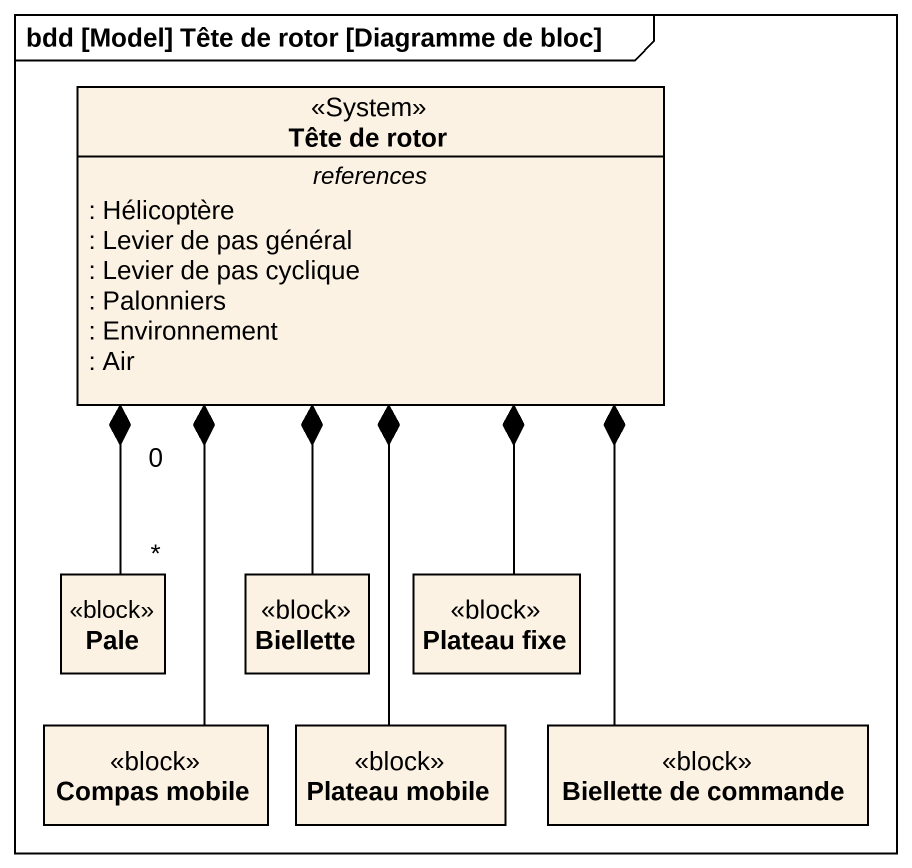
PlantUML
@startuml
mainframe bdd [Model] Tête de rotor [Diagramme de bloc]
hide circle
hide empty members
class "Tête de rotor" as Tête_de_rotor <<System>> {
  -- references --
  : Hélicoptère
  : Levier de pas général
  : Levier de pas cyclique
  : Palonniers
  : Environnement
  : Air
}
class Pale <<block>>
class Biellette <<block>>
class "Plateau fixe" as Plateau_fixe <<block>>
class "Compas mobile" as Compas_mobile <<block>>
class "Plateau mobile" as Plateau_mobile <<block>>
class "Biellette de commande" as Biellette_de_commande <<block>>
Tête_de_rotor "0" *-- "*" Pale
Tête_de_rotor *-- Biellette
Tête_de_rotor *-- Plateau_fixe
Tête_de_rotor *-- Compas_mobile
Tête_de_rotor *-- Plateau_mobile
Tête_de_rotor *-- Biellette_de_commande
@enduml
